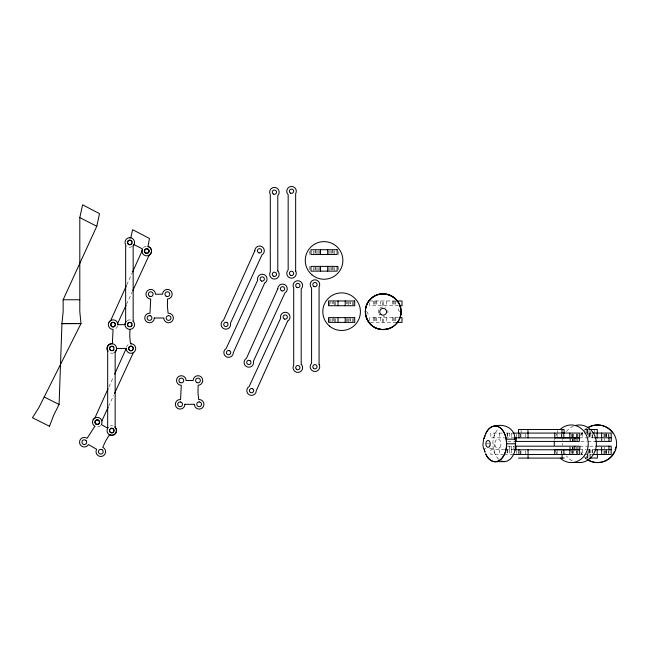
<?xml version="1.0" encoding="UTF-8"?>
<svg xmlns="http://www.w3.org/2000/svg" width="649" height="649" viewBox="0 0 649 649"><rect width="100%" height="100%" fill="white"/><g stroke="black" fill="none" stroke-linecap="round" stroke-linejoin="round"><path stroke-width="0.49" stroke-dasharray="3.25 2.43" d="M498.61 459.273C490.936 451.055 490.936 436.558 498.61 428.34M126.79 284.838L132.145 272.953M108.886 386.934L113.413 376.874M126.514 304.276L132.388 291.539M108.57 406.347L113.607 395.428M309.808 254.481L309.808 250.668M309.808 266.382L309.808 271.144M369.752 300.966L395.192 300.966M398.486 305.728L369.752 305.728L369.752 302.872M398.486 317.629L369.752 317.629L369.752 322.391L396.06 322.391M589.065 429.492L584.927 429.492L584.927 432.169M502.253 433.094L490.863 433.094L490.863 437.856L504.598 437.856M506.293 433.094L512.093 433.094M579.484 433.061L583.337 433.061M584.303 433.061L591.628 433.061M579.484 437.824L594.159 437.824M505.287 437.856L513.708 437.856M507.672 441.425L513.635 441.425M580.863 441.393L586.883 441.393M587.88 441.393L595.06 441.393M486.458 443.802L491.05 443.802M507.526 446.188L514.495 446.188M579.825 446.155L588.846 446.155M589.852 446.155L595.019 446.155M484.097 448.427L485.931 448.427M489.606 448.427L493.272 448.427A2.328 1.493 -90 0 0 494.587 445.806A2.328 1.493 -90 0 0 492.883 443.802M579.484 449.725L586.063 449.725M586.842 449.725L594.159 449.725M504.598 449.757L490.863 449.757L490.863 454.519L503.267 454.519M505.287 449.757L513.708 449.757M504.273 454.519L512.093 454.519M579.484 454.487L583.337 454.487M584.303 454.487L591.628 454.487M584.992 458.056L589.138 458.056L589.138 454.487M608.94 434.011L608.94 437.824M608.94 450.682L608.94 453.537M608.778 434.011L608.778 437.824M608.778 450.682L608.778 453.537M606.28 434.011L606.28 436.866M606.28 450.682L606.28 453.537M606.207 434.011L606.207 436.866M606.207 450.682L606.207 453.537M606.093 433.061L606.093 436.866M606.093 449.725L606.093 453.537M605.679 434.011L605.679 436.866M605.679 450.682L605.679 453.537M604.324 438.716L604.324 440.501M604.292 447.047L604.292 448.832M604.178 434.011L604.178 436.866M604.178 450.682L604.178 454.487M604.024 434.011L604.024 436.866M604.024 450.682L604.024 454.487M601.915 438.716L601.915 440.501M601.874 447.047L601.874 448.832M601.712 438.716L601.712 441.393M601.672 447.047L601.672 449.725M594.443 430.384L594.443 433.061M592.237 434.968L592.237 437.824M592.237 449.725L592.237 454.487M592.123 434.011L592.123 437.824M592.123 449.725L592.123 454.487M590.412 431.277L590.412 433.061M590.476 454.487L590.476 458.056M590.055 433.061L590.055 437.824M590.055 449.725L590.055 454.487M589.9 433.061L589.99 437.824M589.9 449.725L589.99 454.487M589.592 433.061L589.592 437.824M589.592 449.725L589.592 454.487M589.43 433.061L589.43 437.824M589.43 449.725L589.43 454.487M589.065 430.384L589.016 437.824M589.016 449.725L589.016 454.487M588.164 433.061L588.164 437.824M588.164 450.682L588.116 454.487M587.864 454.487L587.864 458.056M587.791 429.492L587.791 433.061M587.613 454.487L587.613 458.056M587.54 429.492L587.54 433.061M587.361 433.061L587.361 434.968M587.361 452.58L587.361 454.487M586.509 456.271L586.509 458.056M586.436 429.492L586.436 433.061M582.77 433.061L582.77 437.824M582.77 449.725L582.77 454.487M580.092 446.155L580.092 448.832M577.586 434.011L577.586 437.824M577.586 450.682L577.586 454.487M577.513 438.716L577.513 441.393M577.472 447.047L577.472 449.725M576.937 434.011L576.937 437.824M576.937 450.682L576.937 454.487M576.726 438.748L576.726 440.533M576.588 434.011L576.588 436.866M576.58 447.08L576.58 448.865M576.588 450.682L576.588 453.537M573.627 434.011L573.627 436.866M573.627 450.682L573.627 453.537M573.229 438.716L573.229 441.393M573.189 447.047L573.189 449.725M572.84 434.011L572.84 436.866M572.848 438.716L572.848 441.393M572.84 450.682L572.84 453.537M572.807 447.047L572.807 449.725M572.45 438.748L572.45 441.425M572.304 447.08L572.304 449.757M572.191 434.011L572.191 436.866M572.191 450.682L572.191 453.537M571.201 434.011L571.201 436.866M571.201 450.682L571.201 453.537M570.609 438.716L570.609 441.393M570.576 447.047L570.576 448.832M569.911 438.748L569.911 440.533M569.765 447.08L569.765 448.865M561.872 434.011L561.872 437.824M561.872 450.682L561.872 454.487M561.507 434.011L561.507 436.866M561.507 450.682L561.507 453.537M557.231 430.417L557.231 433.094M557.126 434.011L557.126 436.866M557.126 450.682L557.126 454.487M525.682 434.043L525.682 437.856M525.682 450.714L525.682 454.519M521.098 430.417L521.098 433.094M520.936 434.043L520.936 437.856M520.936 450.714L520.936 454.519M520.466 434.043L520.466 437.856M520.466 450.714L520.466 454.519M516.628 434.043L516.628 436.899M516.628 450.714L516.628 453.57M513.943 446.188L513.943 449.757M511.477 446.188L511.477 449.757M511.347 433.094L511.347 437.856M511.347 449.757L511.347 454.519M509.668 446.188L509.668 449.757M509.514 433.094L509.514 437.856M509.514 449.757L509.514 454.519M507.502 433.094L507.502 437.856M507.502 449.757L507.502 454.519M507.137 433.094L507.137 437.856M507.137 449.757L507.137 454.519M499.754 433.094L499.754 437.856M499.754 449.757L499.754 454.519M494.165 433.094L494.165 437.856M494.165 449.757L494.165 454.519M395.801 300.966L395.801 305.728M395.801 317.629L395.801 322.391M394.876 300.966L394.876 305.728M394.876 317.629L394.876 322.391M393.294 300.966L393.294 305.728M393.294 317.629L393.294 322.391M392.523 300.966L392.523 305.728M392.523 317.629L392.523 322.391M386.406 300.966L386.406 305.728M386.406 317.629L386.406 322.391M380.614 300.966L380.614 305.728M380.614 317.629L380.614 322.391M376.801 300.966L376.801 305.728M376.801 317.629L376.801 322.391M375.852 300.966L375.852 305.728M375.852 317.629L375.852 322.391M374.262 300.966L374.262 305.728M374.262 317.629L374.262 322.391M373.475 300.966L373.475 305.728M373.475 317.629L373.475 322.391M353.518 301.915L353.518 305.728M353.518 318.586L353.518 321.442M352.326 301.915L352.326 305.728M352.326 318.586L352.326 322.391M350.663 301.915L350.663 303.821M350.663 318.586L350.663 321.442M349.941 301.915L349.949 303.821M349.949 317.629L349.949 321.442M348.756 301.915L348.756 305.728M348.756 318.586L348.756 322.391M347.564 301.915L347.564 303.821M347.564 318.586L347.564 321.442M346.412 301.915L346.412 303.821M346.412 318.586L346.412 321.442M338.316 251.625L338.316 254.481M338.316 266.382L338.316 271.144M335.663 301.915L335.663 305.728M335.663 318.586L335.663 322.391M334.787 250.668L334.787 254.481M334.787 267.339L334.787 271.144M334.47 301.915L334.47 305.728M334.47 318.586L334.47 322.391M333.286 300.966L333.278 303.821M333.286 317.629L333.278 321.442M333.115 250.668L333.115 253.524M333.115 267.339L333.115 270.195M332.556 301.915L332.556 303.821M332.556 318.586L332.556 321.442M332.402 249.719L332.402 253.524M332.402 266.382L332.402 270.195M331.209 250.668L331.209 253.524M331.209 267.339L331.209 270.195M330.901 301.915L330.901 303.821M330.901 318.586L330.901 322.391M330.025 250.668L330.025 253.524M330.025 267.339L330.025 270.195M329.708 301.915L329.708 305.728M329.708 318.586L329.708 322.391M328.865 250.668L328.865 254.481M328.865 267.339L328.865 271.144M319.267 250.668L319.267 253.524M319.267 267.339L319.267 270.195M318.115 250.668L318.115 254.481M318.115 267.339L318.115 271.144M316.923 250.668L316.923 254.481M316.923 267.339L316.923 271.144M315.738 249.719L315.73 253.524M315.738 266.382L315.73 270.195M315.016 250.668L315.016 253.524M315.016 267.339L315.016 270.195M313.353 250.668L313.353 254.481M313.353 267.339L313.353 271.144M586.737 459.322A18.805 18.805 -90 0 1 585.171 458.137M581.869 454.503A18.805 18.805 -90 0 1 580.831 452.832M580.741 434.879A18.805 18.805 -90 0 1 582.348 432.388M584.303 430.198A18.805 18.805 -90 0 1 586.591 428.324M585.666 458.137A18.805 18.805 -90 0 1 583.573 456.052M582.372 454.503A18.805 18.805 -90 0 1 580.879 451.947M580.806 435.755A18.805 18.805 -90 0 1 582.843 432.388M584.806 430.198A18.805 18.805 -90 0 1 586.298 428.9M556.793 453.683A18.805 17.004 -90 0 1 555.568 451.047M554.514 440.436A18.805 17.004 -90 0 1 554.919 438.521M555.869 435.755A18.805 17.004 -90 0 1 556.704 434.027M572.142 460.79A18.805 17.004 -90 0 1 566.512 456.052M565.417 454.503A18.805 17.004 -90 0 1 564.484 452.832M562.44 445.336A18.805 17.004 -90 0 1 562.391 443.372M562.651 440.436A18.805 17.004 -90 0 1 563.056 438.521M566.407 431.626A18.805 17.004 -90 0 1 573.635 426.077M366.547 311.812A2.328 2.328 0 0 1 367.521 315.422M384.484 316.266A4.762 4.762 0 0 1 383.251 316.444M379.868 315.098A4.762 4.762 0 0 1 379.097 314.124M378.602 312.98A4.762 4.762 0 0 1 379.032 309.362M379.77 308.364A4.762 4.762 0 0 1 385.506 307.529M387.769 310.392A4.762 4.762 0 0 1 387.802 312.85M399.833 311.536A2.328 2.328 0 0 1 399.305 307.504M110.265 425.947A4.762 4.762 0 0 1 112.731 425.858M126.352 347.304A4.762 4.762 0 0 1 128.567 344.408M100.627 425.509A4.762 4.762 0 0 1 96.028 426.742M113.624 352.886A4.762 4.762 0 0 1 108.918 352.164M127.212 320.614A4.762 4.762 0 0 1 131.974 320.428M143.421 247.642A4.762 4.762 0 0 1 146.788 246.255M117.704 325.855A4.762 4.762 0 0 1 114.338 329.221M132.169 246.579A4.762 4.762 0 0 1 126.425 245.825M382.999 305.728L382.999 300.966L382.967 305.728M382.999 322.391L382.999 317.629L382.967 322.391M500.103 447.137A4.762 3.058 -90 0 0 498.659 439.195A4.762 3.058 -90 0 0 494.968 445.109A4.762 3.058 -90 0 0 500.103 447.137"/><path stroke-width="0.97" d="M49.429 426.377L53.745 415.1L59.083 404.465L61.955 323.567L63.14 311.658L63.14 299.757L96.831 226.152M125.111 323.591L125.014 324.646L117.85 324.67M400.441 316.298C405.747 299.554 382.415 286.087 370.563 299.051C360.114 308.689 366.782 328.394 381.06 329.254M79.803 217.618L82.61 204.816L99.492 213.635L96.782 226.25L79.803 217.618L79.803 311.658L80.995 323.567L38.851 407.637L32.45 417.745L49.478 426.279M483.773 438.051L482.897 444.662L483.513 448.824M132.088 243.075L131.852 243.651A2.377 2.377 0 0 1 127.488 243.075M126.377 285.755L110.719 320.492L108.975 322.237M132.558 272.045L142.034 251.017A4.762 4.762 0 0 1 142.196 249.784M108.058 388.759L94.876 418.021L93.132 419.757A4.762 4.762 0 0 0 94.876 426.263M114.654 374.132L126.19 348.537M117.704 323.389L126.093 305.184M132.81 290.63L149.173 255.138A4.762 4.762 0 0 0 148.021 246.417M101.861 420.909L108.156 407.256M114.443 393.61L133.329 352.658M94.843 426.271L87.071 438.343L86.228 437.832A4.762 4.762 0 0 0 80.135 439.892A4.762 4.762 0 0 0 81.66 446.147A4.762 4.762 0 0 0 88.021 445.173L88.402 444.549L96.717 449.351L96.393 449.911A4.762 4.762 0 0 0 98.632 455.947A4.762 4.762 0 0 0 104.838 454.243A4.762 4.762 0 0 0 103.686 447.915L102.753 447.388L105.73 440.809L109.462 434.708A4.762 4.762 0 0 0 114.914 427.001M108.18 427.261L107.572 428.129L101.358 424.568A4.762 4.762 0 0 0 99.654 418.029A4.762 4.762 0 0 0 93.14 419.757M133.159 321.231L133.159 245.825L134.01 244.608L142.545 248.948L142.172 249.865A4.762 4.762 0 0 0 145.538 255.69A4.762 4.762 0 0 0 151.371 252.323A4.762 4.762 0 0 0 147.996 246.498L149.481 238.483L132.599 229.665L130.806 237.834L129.792 237.696M400.157 307.139L400.441 307.058A17.856 17.856 0 0 0 365.338 311.674A2.328 2.328 0 0 1 365.955 311.666M392.118 327.145L387.81 328.929L382.837 329.489M515.014 439.332C514.981 429.03 505.441 423.424 495.163 425.947M495.163 461.666L504.338 461.666L507.299 461.058L510.065 459.273A17.856 11.455 -90 0 0 515.395 448.427L515.395 439.186L506.228 439.186A17.856 11.455 -90 0 0 497.248 426.247A17.856 11.455 -90 0 0 485.898 433.313M61.947 323.673L80.995 323.567L61.947 323.567M131.536 343.727L130.473 343.735L129.751 336.547L129.938 329.4M63.14 299.757L79.803 299.757M396.636 300.966L402.015 300.966L402.015 305.728L399.557 305.728M399.638 317.629L402.015 317.629L402.015 322.391L396.636 322.391M589.3 429.492L597.307 429.492L597.307 433.061M512.888 433.094L579.322 433.061L579.338 441.425L514.608 441.425M592.715 433.061L611.163 433.061L611.163 437.824M594.581 437.824L611.228 437.824L611.228 441.393L595.06 441.393M514.608 437.856L579.338 437.856L554.749 437.824L554.749 433.061M485.898 454.3A17.856 11.455 -90 0 0 498.7 460.79A17.856 11.455 -90 0 0 506.618 443.802L515.785 443.802A2.328 1.493 -90 0 1 515.395 443.819M515.395 446.188L579.192 446.188L579.192 449.757L514.186 449.757M595.863 446.155L611.188 446.155L611.163 454.487L592.788 454.487M594.581 449.725L611.188 449.725M512.888 454.519L579.322 454.487L579.322 449.725L554.749 449.725L554.749 454.487M518.559 458.089L564.192 458.089M589.373 458.056L597.38 458.056L597.38 454.487M572.661 462.518L580.806 462.518M501.369 461.058L504.338 461.666M44.181 396.993L59.083 404.465M506.228 439.186L506.618 443.802M608.989 437.824L608.989 441.393M608.957 446.155L608.957 449.725M601.664 433.061L601.664 437.824M601.664 449.725L601.664 454.487M597.185 433.061L597.185 437.824M597.185 449.725L597.185 454.487M574.909 437.856L574.909 441.425M574.763 446.188L574.763 449.757M569.806 433.061L569.806 437.824M569.806 449.725L569.806 454.487M564.127 433.094L564.127 429.524L518.486 429.524L518.486 433.094M563.811 433.061L563.811 437.824M563.811 449.725L563.811 454.487M562.026 429.524L562.026 433.094M562.099 454.519L562.099 458.089M527.986 429.524L528.051 437.856M528.051 449.757L528.059 458.089M518.916 433.094L518.916 437.856M518.916 449.757L518.916 454.519M516.223 437.856L516.223 441.425M516.077 446.188L516.077 449.757M345.203 300.966L345.203 305.728M345.203 317.629L345.203 322.391M338.048 300.966L338.048 305.728M338.048 317.629L338.048 322.391M327.664 249.719L327.664 254.481M327.664 266.382L327.664 271.144M320.501 249.719L320.501 254.481M320.501 266.382L320.501 271.144M125.663 322.22L125.663 244.843A4.762 4.762 0 0 1 127.058 238.556A4.762 4.762 0 0 1 133.434 239.4A4.762 4.762 0 0 1 133.159 245.825M587.41 427.788A18.805 18.805 -90 0 1 612.761 433.045M615.82 447.112A18.805 18.805 -90 0 1 615.065 449.968M614.327 451.793A18.805 18.805 -90 0 1 608.827 458.648M608.04 459.224A18.805 18.805 -90 0 1 587.572 459.857M587.905 427.788A18.805 18.805 -90 0 1 612.258 431.739A18.805 18.805 -90 0 1 611.739 456.417A18.805 18.805 -90 0 1 587.231 459.322M576.215 425.298A18.805 17.004 -90 0 1 596.334 442.212A18.805 17.004 -90 0 1 579.03 462.575M560.144 429.524A18.805 17.004 -90 0 1 583.532 430.766A18.805 17.004 -90 0 1 583.638 456.653A18.805 17.004 -90 0 1 560.265 458.137M554.303 445.336A18.805 17.004 -90 0 1 554.376 441.401M484.235 438.481A17.856 11.455 -90 0 1 500.996 428.551A17.856 11.455 -90 0 1 503.429 456.247A17.856 11.455 -90 0 1 485.574 453.716M484.973 452.102A17.856 11.455 -90 0 1 484.276 449.514M484.957 451.915A17.856 11.455 -90 0 1 484.268 449.319M484.268 438.294A17.856 11.455 -90 0 1 484.957 435.698M401.05 311.674A17.856 17.856 0 0 1 365.947 316.298A2.328 2.328 0 0 0 366.547 316.152M110.484 428.437A2.377 2.377 0 0 1 113.632 429.135A2.377 2.377 0 0 1 113.21 432.323A2.377 2.377 0 0 1 109.997 432.177M109.616 431.69A2.377 2.377 0 0 1 109.381 431.114M109.381 429.881A2.377 2.377 0 0 1 109.616 429.305M130.952 343.775A4.762 4.762 0 0 1 135.706 348.318A4.762 4.762 0 0 1 131.382 353.275A4.762 4.762 0 0 1 126.231 349.186L126.222 348.448L116.617 348.448L116.601 349.178A4.762 4.762 0 0 1 114.711 352.293M132.055 325.254A2.377 2.377 0 0 1 130.944 326.707M128.567 326.707A2.377 2.377 0 0 1 127.455 325.254M127.455 324.029A2.377 2.377 0 0 1 132.055 324.029M108.058 351.263A4.762 4.762 0 0 1 111.385 343.719L112.366 343.743L113.064 329.4A4.762 4.762 0 0 1 108.342 324.614A4.762 4.762 0 0 1 113.121 319.86A4.762 4.762 0 0 1 117.867 324.646M113.956 349.641A2.377 2.377 0 0 1 113.583 350.136M113.088 350.509A2.377 2.377 0 0 1 112.512 350.752M111.279 350.752A2.377 2.377 0 0 1 111.279 346.152M112.512 346.152A2.377 2.377 0 0 1 113.088 346.388M113.583 346.769A2.377 2.377 0 0 1 113.956 347.264M133.021 321.101A4.762 4.762 0 0 1 133.288 327.834A4.762 4.762 0 0 1 126.555 328.094A4.762 4.762 0 0 1 126.295 321.369M127.488 241.842A2.377 2.377 0 0 1 129.792 240.081L130.408 240.162A2.377 2.377 0 0 1 132.088 241.842M154.251 318.002L154.235 318.732A4.762 4.762 0 0 1 149.213 322.756A4.762 4.762 0 0 1 144.768 318.107A4.762 4.762 0 0 1 149.019 313.272L150 313.289L150.698 298.954A4.762 4.762 0 0 1 145.96 294.167A4.762 4.762 0 0 1 150.746 289.43A4.762 4.762 0 0 1 155.484 294.224L162.648 294.2L162.745 293.137A4.762 4.762 0 0 1 168.034 289.478A4.762 4.762 0 0 1 172.147 294.427A4.762 4.762 0 0 1 167.572 298.954L167.385 306.101L168.107 313.28L169.17 313.28A4.762 4.762 0 0 1 173.34 318.18A4.762 4.762 0 0 1 168.813 322.756A4.762 4.762 0 0 1 163.864 318.651L163.856 318.002L154.251 318.002M184.835 404.303L184.819 405.025A4.762 4.762 0 0 1 179.797 409.048A4.762 4.762 0 0 1 175.352 404.4A4.762 4.762 0 0 1 179.595 399.565L180.584 399.589L181.274 385.255A4.762 4.762 0 0 1 176.536 380.468A4.762 4.762 0 0 1 181.322 375.73A4.762 4.762 0 0 1 186.06 380.517L193.224 380.501L193.321 379.438A4.762 4.762 0 0 1 198.61 375.771A4.762 4.762 0 0 1 202.723 380.72A4.762 4.762 0 0 1 198.148 385.255L197.969 392.394L198.683 399.581L199.754 399.573A4.762 4.762 0 0 1 203.916 404.481A4.762 4.762 0 0 1 199.389 409.057A4.762 4.762 0 0 1 194.44 404.952L194.432 404.303L184.835 404.303M144.703 249.906L144.467 250.482A2.377 2.377 0 0 0 146.155 253.394A2.377 2.377 0 0 0 149.067 251.707A2.377 2.377 0 0 0 147.388 248.794L146.771 248.713A2.377 2.377 0 0 0 144.703 249.906M254.806 250.79L223.499 320.273A4.762 4.762 0 0 0 221.569 326.406A4.762 4.762 0 0 0 227.507 328.865A4.762 4.762 0 0 0 230.476 323.161L261.953 254.911A4.762 4.762 0 0 0 261.953 246.661A4.762 4.762 0 0 0 254.806 250.79M264.646 283.126L233.34 352.61A4.762 4.762 0 0 1 226.201 356.731A4.762 4.762 0 0 1 226.201 348.481L257.669 280.23A4.762 4.762 0 0 1 260.638 274.527A4.762 4.762 0 0 1 266.585 276.985A4.762 4.762 0 0 1 264.646 283.126M277.772 288.829L246.466 358.313A4.762 4.762 0 0 0 244.535 364.446A4.762 4.762 0 0 0 250.473 366.904A4.762 4.762 0 0 0 253.443 361.201L284.919 292.95A4.762 4.762 0 0 0 284.919 284.7A4.762 4.762 0 0 0 277.772 288.829M287.612 321.166L256.306 390.641A4.762 4.762 0 0 1 249.159 394.77A4.762 4.762 0 0 1 249.159 386.52L280.636 318.27A4.762 4.762 0 0 1 283.605 312.567A4.762 4.762 0 0 1 289.551 315.025A4.762 4.762 0 0 1 287.612 321.166M168.578 315.625L167.961 315.706A2.377 2.377 0 0 0 166.752 319.535A2.377 2.377 0 0 0 170.736 319.008A2.377 2.377 0 0 0 168.578 315.625M130.944 346.071L130.327 346.152A2.377 2.377 0 0 0 129.119 349.981A2.377 2.377 0 0 0 133.102 349.454A2.377 2.377 0 0 0 130.944 346.071M199.154 401.918L198.537 401.999A2.377 2.377 0 0 0 197.328 405.828A2.377 2.377 0 0 0 201.312 405.309A2.377 2.377 0 0 0 199.154 401.918M337.164 249.719L310.976 249.719L310.976 254.481L337.164 254.481L337.164 249.719M337.164 266.382L310.976 266.382L310.976 271.144L337.164 271.144L337.164 266.382M354.703 300.966L328.524 300.966L328.524 305.728L354.703 305.728L354.703 300.966M354.703 317.629L328.524 317.629L328.524 322.391L354.703 322.391L354.703 317.629M150.146 315.706L149.53 315.625A2.377 2.377 0 0 0 147.372 319.008A2.377 2.377 0 0 0 151.355 319.535A2.377 2.377 0 0 0 150.146 315.706M180.722 401.999L180.106 401.918A2.377 2.377 0 0 0 177.948 405.309A2.377 2.377 0 0 0 181.931 405.828A2.377 2.377 0 0 0 180.722 401.999M259.016 252.859L258.497 252.639A2.142 2.142 0 0 1 258.343 249.029A2.142 2.142 0 0 1 261.677 250.417A2.142 2.142 0 0 1 259.016 252.859M261.709 281.066L261.198 280.855A2.142 2.142 0 0 1 261.036 277.245A2.142 2.142 0 0 1 264.378 278.624A2.142 2.142 0 0 1 261.709 281.066M281.982 290.898L281.463 290.679A2.142 2.142 0 0 1 281.309 287.069A2.142 2.142 0 0 1 284.643 288.456A2.142 2.142 0 0 1 281.982 290.898M146.236 253.086L145.717 252.867A2.142 2.142 0 0 1 145.563 249.257A2.142 2.142 0 0 1 148.905 250.644A2.142 2.142 0 0 1 146.236 253.086M284.676 319.105L284.165 318.894A2.142 2.142 0 0 1 284.002 315.284A2.142 2.142 0 0 1 287.345 316.663A2.142 2.142 0 0 1 284.676 319.105M226.955 322.537L226.436 322.326A2.142 2.142 0 0 0 223.767 324.768A2.142 2.142 0 0 0 227.109 326.147A2.142 2.142 0 0 0 226.955 322.537M229.649 350.752L229.129 350.533A2.142 2.142 0 0 0 226.469 352.975A2.142 2.142 0 0 0 229.811 354.362A2.142 2.142 0 0 0 229.649 350.752M249.922 360.576L249.403 360.365A2.142 2.142 0 0 0 246.734 362.807A2.142 2.142 0 0 0 250.076 364.186A2.142 2.142 0 0 0 249.922 360.576M114.175 322.764L113.656 322.553A2.142 2.142 0 0 0 110.995 324.995A2.142 2.142 0 0 0 114.329 326.374A2.142 2.142 0 0 0 114.175 322.764M252.615 388.792L252.096 388.573A2.142 2.142 0 0 0 249.435 391.014A2.142 2.142 0 0 0 252.769 392.402A2.142 2.142 0 0 0 252.615 388.792M130.392 350.606L129.873 350.395A2.142 2.142 0 0 1 129.719 346.777A2.142 2.142 0 0 1 133.061 348.164A2.142 2.142 0 0 1 130.392 350.606M98.332 420.284L97.812 420.073A2.142 2.142 0 0 0 95.152 422.515A2.142 2.142 0 0 0 98.486 423.894A2.142 2.142 0 0 0 98.332 420.284M101.998 449.652L101.422 449.408A2.377 2.377 0 0 0 98.461 452.126A2.377 2.377 0 0 0 102.169 453.659A2.377 2.377 0 0 0 101.998 449.652M85.993 440.509L85.498 440.127A2.377 2.377 0 0 0 81.936 441.977A2.377 2.377 0 0 0 85.124 444.427A2.377 2.377 0 0 0 85.993 440.509M319.073 364.349L319.073 286.972A4.762 4.762 0 0 0 317.677 280.692A4.762 4.762 0 0 0 311.301 281.528A4.762 4.762 0 0 0 311.577 287.961L311.577 363.367A4.762 4.762 0 0 0 311.301 369.792A4.762 4.762 0 0 0 317.677 370.636A4.762 4.762 0 0 0 319.073 364.349M301.201 364.292L301.201 288.886A4.762 4.762 0 0 0 301.477 282.453A4.762 4.762 0 0 0 295.1 281.617A4.762 4.762 0 0 0 293.705 287.896L293.705 365.273A4.762 4.762 0 0 0 295.1 371.553A4.762 4.762 0 0 0 301.477 370.717A4.762 4.762 0 0 0 301.201 364.292M295.652 271.006L295.652 193.629A4.762 4.762 0 0 0 294.265 187.342A4.762 4.762 0 0 0 287.88 188.186A4.762 4.762 0 0 0 288.164 194.611L288.164 270.016A4.762 4.762 0 0 0 287.88 276.442A4.762 4.762 0 0 0 294.265 277.285A4.762 4.762 0 0 0 295.652 271.006M277.788 270.941L277.788 195.536A4.762 4.762 0 0 0 278.064 189.11A4.762 4.762 0 0 0 271.688 188.267A4.762 4.762 0 0 0 270.292 194.546L270.292 271.923A4.762 4.762 0 0 0 271.688 278.21A4.762 4.762 0 0 0 278.064 277.366A4.762 4.762 0 0 0 277.788 270.941M115.157 427.237L115.157 351.831A4.762 4.762 0 0 0 115.441 345.406A4.762 4.762 0 0 0 109.064 344.562A4.762 4.762 0 0 0 107.669 350.849L107.669 428.226A4.762 4.762 0 0 0 109.064 434.506A4.762 4.762 0 0 0 115.441 433.67A4.762 4.762 0 0 0 115.157 427.237M273.343 194.027A2.142 2.142 0 0 0 276.563 192.169A2.142 2.142 0 0 0 273.343 190.311A2.142 2.142 0 0 0 273.343 194.027M273.343 276.166A2.142 2.142 0 0 0 276.563 274.308A2.142 2.142 0 0 0 273.343 272.45A2.142 2.142 0 0 0 273.343 276.166M290.46 275.241A2.142 2.142 0 0 0 293.673 273.383A2.142 2.142 0 0 0 290.46 271.525A2.142 2.142 0 0 0 290.46 275.241M290.46 193.102A2.142 2.142 0 0 0 293.673 191.244A2.142 2.142 0 0 0 290.46 189.386A2.142 2.142 0 0 0 290.46 193.102M489.711 446.196A3.432 2.207 -90 0 0 488.519 440.549A3.432 2.207 -90 0 0 485.979 444.987A3.432 2.207 -90 0 0 489.711 446.196M329.465 326.041A18.805 18.805 0 0 0 360.122 315.016A18.805 18.805 0 0 0 335.249 293.981A18.805 18.805 0 0 0 329.465 326.041M296.763 287.369A2.142 2.142 0 0 0 299.976 285.519A2.142 2.142 0 0 0 296.763 283.662A2.142 2.142 0 0 0 296.763 287.369M296.317 369.167A2.142 2.142 0 0 0 299.903 368.21A2.142 2.142 0 0 0 297.274 365.582A2.142 2.142 0 0 0 296.317 369.167M311.926 274.795A18.805 18.805 0 0 0 342.583 263.77A18.805 18.805 0 0 0 317.71 242.734A18.805 18.805 0 0 0 311.926 274.795M380.882 314.343A3.432 3.432 0 0 0 386.528 312.477A3.432 3.432 0 0 0 382.091 308.518A3.432 3.432 0 0 0 380.882 314.343M371.293 325.117A17.856 17.856 0 0 0 400.652 315.398A17.856 17.856 0 0 0 377.556 294.824A17.856 17.856 0 0 0 371.293 325.117M96.052 424.227A2.377 2.377 0 0 0 99.63 422.166A2.377 2.377 0 0 0 96.052 420.106A2.377 2.377 0 0 0 96.052 424.227M110.719 350.322A2.142 2.142 0 0 0 113.932 348.464A2.142 2.142 0 0 0 110.719 346.607A2.142 2.142 0 0 0 110.719 350.322M110.719 432.461A2.142 2.142 0 0 0 113.932 430.603A2.142 2.142 0 0 0 110.719 428.754A2.142 2.142 0 0 0 110.719 432.461M111.409 326.325A2.377 2.377 0 0 0 115.392 325.254A2.377 2.377 0 0 0 112.472 322.342A2.377 2.377 0 0 0 111.409 326.325M166.201 296.252A2.377 2.377 0 0 0 169.77 294.192A2.377 2.377 0 0 0 166.201 292.131A2.377 2.377 0 0 0 166.201 296.252M149.53 296.252A2.377 2.377 0 0 0 153.099 294.192A2.377 2.377 0 0 0 149.53 292.131A2.377 2.377 0 0 0 149.53 296.252M196.777 382.553A2.377 2.377 0 0 0 200.346 380.492A2.377 2.377 0 0 0 196.777 378.432A2.377 2.377 0 0 0 196.777 382.553M180.106 382.553A2.377 2.377 0 0 0 183.683 380.492A2.377 2.377 0 0 0 180.106 378.432A2.377 2.377 0 0 0 180.106 382.553M128.721 244.316A2.142 2.142 0 0 0 131.934 242.458A2.142 2.142 0 0 0 128.721 240.601A2.142 2.142 0 0 0 128.721 244.316M128.721 326.455A2.142 2.142 0 0 0 131.934 324.597A2.142 2.142 0 0 0 128.721 322.748A2.142 2.142 0 0 0 128.721 326.455M313.435 368.251A2.142 2.142 0 0 0 317.012 367.285A2.142 2.142 0 0 0 314.392 364.665A2.142 2.142 0 0 0 313.435 368.251M313.873 286.452A2.142 2.142 0 0 0 317.085 284.595A2.142 2.142 0 0 0 313.873 282.737A2.142 2.142 0 0 0 313.873 286.452"/></g></svg>
